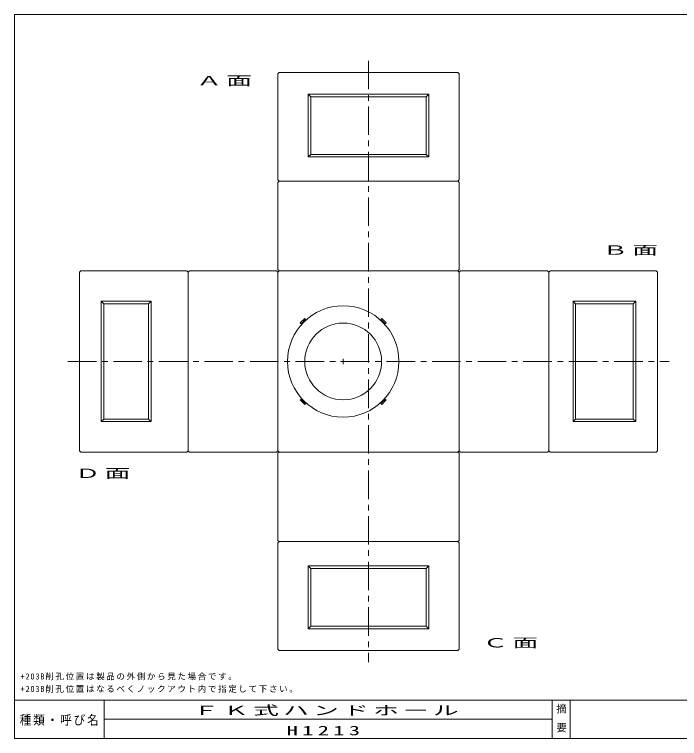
# Model space of a CAD drawing. Units: millimetres, scale not verified. Extents: x -4060 to 4060, y -2828 to 2828.
# Drawn here: x -4060 to 1134, y -2828 to 2828 of the extents above; entities that cross this region are included whole.
import ezdxf
from ezdxf.enums import TextEntityAlignment as Align

# ---------------------------------------------------------------- set-up
doc = ezdxf.new("R2010")
doc.units = ezdxf.units.MM
doc.header["$LTSCALE"] = 7
doc.linetypes.add('USER2', pattern=[50.8, 31.75, -6.35, 6.35, -6.35])
for name, color, linetype, lineweight in [('0-2_DIM', 7, 'Continuous', 18), ('0-3_LATER', 7, 'Continuous', 18), ('0-4_CENTER', 7, 'USER2', 18), ('0-5_TXT', 7, 'Continuous', 18), ('0-7_LAYER', 7, 'Continuous', 18), ('0-A_NO', 7, 'Continuous', 18), ('0-C_CR', 7, 'Continuous', 18)]:
    doc.layers.add(name, color=color, linetype=linetype, lineweight=lineweight)
doc.styles.add('ＭＳ ゴシック', font='')
doc.styles.get('ＭＳ ゴシック').set_extended_font_data('MS Gothic')

msp = doc.modelspace()

# ---------------------------------------------------------------- linework, layer by layer
at = {"layer": '0-2_DIM'}
for p, q in [((-1512.756, 117.532), (-1472.756, 117.532)), ((-1492.756, 97.532), (-1492.756, 137.532))]:
    msp.add_line(p, q, dxfattribs=at)
at = {"layer": '0-3_LATER'}
for points in [[(-597.756, 2375.032), (-1992.756, 2375.032), (-2002.756, 2365.032), (-2002.756, 1535.032), (-1992.756, 1525.032), (-597.756, 1525.032), (-587.756, 1535.032), (-587.756, 2365.032)], [(-597.756, 1525.032), (-1992.756, 1525.032), (-2002.756, 1515.032), (-2002.756, 835.032), (-1992.756, 825.032), (-597.756, 825.032), (-587.756, 835.032), (-587.756, 1515.032)], [(-3552.756, 815.032), (-3552.756, -579.968), (-3542.756, -589.968), (-2712.756, -589.968), (-2702.756, -579.968), (-2702.756, 815.032), (-2712.756, 825.032), (-3542.756, 825.032)], [(-2702.756, 815.032), (-2702.756, -579.968), (-2692.756, -589.968), (-2012.756, -589.968), (-2002.756, -579.968), (-2002.756, 815.032), (-2012.756, 825.032), (-2692.756, 825.032)], [(-1992.756, -589.968), (-597.756, -589.968), (-587.756, -579.968), (-587.756, 815.032), (-597.756, 825.032), (-1992.756, 825.032), (-2002.756, 815.032), (-2002.756, -579.968)], [(112.244, -579.968), (112.244, 815.032), (102.244, 825.032), (-577.756, 825.032), (-587.756, 815.032), (-587.756, -579.968), (-577.756, -589.968), (102.244, -589.968)], [(962.244, -579.968), (962.244, 815.032), (952.244, 825.032), (122.244, 825.032), (112.244, 815.032), (112.244, -579.968), (122.244, -589.968), (952.244, -589.968)], [(-1786.205, 446.336), (-1793.276, 453.407), (-1828.632, 418.052), (-1821.561, 410.981)], [(-1163.951, 410.981), (-1156.88, 418.052), (-1192.236, 453.407), (-1199.307, 446.336)], [(-1821.561, -175.918), (-1828.632, -182.989), (-1793.276, -218.344), (-1786.205, -211.273)], [(-1199.307, -211.273), (-1192.236, -218.344), (-1156.88, -182.989), (-1163.951, -175.918)], [(-1992.756, -1289.968), (-597.756, -1289.968), (-587.756, -1279.968), (-587.756, -599.968), (-597.756, -589.968), (-1992.756, -589.968), (-2002.756, -599.968), (-2002.756, -1279.968)], [(-1992.756, -2139.968), (-597.756, -2139.968), (-587.756, -2129.968), (-587.756, -1299.968), (-597.756, -1289.968), (-1992.756, -1289.968), (-2002.756, -1299.968), (-2002.756, -2129.968)]]:
    msp.add_lwpolyline(points, close=True, dxfattribs=at)
msp.add_circle((-1492.756, 117.532), 300, dxfattribs=at)
at = {"layer": '0-4_CENTER'}
for p, q in [((-1295.256, 2465.239), (-1295.256, -2230.176)), ((-3642.963, 117.532), (1052.451, 117.532))]:
    msp.add_line(p, q, dxfattribs=at)
at = {"layer": '0-7_LAYER'}
for p, q in [((-4060, -2527.5), (4060, -2527.5)), ((-3360, -2527.5), (-3360, -2827.5)), ((140, -2527.5), (140, -2827.5)), ((280, -2527.5), (280, -2827.5)), ((-3360, -2677.5), (140, -2677.5))]:
    msp.add_line(p, q, dxfattribs=at)
for points in [[(-4060, -2827.5), (-4060, 2827.5), (4060, 2827.5), (4060, -2827.5)], [(4060, -2827.5), (-4060, -2827.5), (-4060, 2827.5), (4060, 2827.5)]]:
    msp.add_lwpolyline(points, close=True, dxfattribs=at)
at = {"layer": '0-A_NO'}
for p, q in [((-1745.256, 2185.032), (-1765.256, 2205.032)), ((-825.256, 2205.032), (-845.256, 2185.032)), ((-1745.256, 1735.032), (-1765.256, 1715.032)), ((-825.256, 1715.032), (-845.256, 1735.032)), ((-3382.756, 587.532), (-3362.756, 567.532)), ((-2992.756, 587.532), (-3012.756, 567.532)), ((322.244, 567.532), (302.244, 587.532)), ((772.244, 567.532), (792.244, 587.532)), ((-3362.756, -332.468), (-3382.756, -352.468)), ((-3012.756, -332.468), (-2992.756, -352.468)), ((302.244, -352.468), (322.244, -332.468)), ((792.244, -352.468), (772.244, -332.468)), ((-1765.256, -1479.968), (-1745.256, -1499.968)), ((-845.256, -1499.968), (-825.256, -1479.968)), ((-1765.256, -1969.968), (-1745.256, -1949.968)), ((-845.256, -1949.968), (-825.256, -1969.968))]:
    msp.add_line(p, q, dxfattribs=at)
for points in [[(-825.256, 1715.032), (-1765.256, 1715.032), (-1765.256, 2205.032), (-825.256, 2205.032)], [(-845.256, 1735.032), (-1745.256, 1735.032), (-1745.256, 2185.032), (-845.256, 2185.032)], [(-2992.756, 587.532), (-2992.756, -352.468), (-3382.756, -352.468), (-3382.756, 587.532)], [(-3012.756, 567.532), (-3012.756, -332.468), (-3362.756, -332.468), (-3362.756, 567.532)], [(302.244, -352.468), (302.244, 587.532), (792.244, 587.532), (792.244, -352.468)], [(322.244, -332.468), (322.244, 567.532), (772.244, 567.532), (772.244, -332.468)], [(-1765.256, -1479.968), (-825.256, -1479.968), (-825.256, -1969.968), (-1765.256, -1969.968)], [(-1745.256, -1499.968), (-845.256, -1499.968), (-845.256, -1949.968), (-1745.256, -1949.968)]]:
    msp.add_lwpolyline(points, close=True, dxfattribs=at)
at = {"layer": '0-C_CR'}
msp.add_circle((-1492.756, 117.532), 435, dxfattribs=at)

# ---------------------------------------------------------------- texts
at = {"layer": '0-5_TXT', "attachment_point": 7, "style": 'ＭＳ ゴシック'}
for s, insert, char_height in [('\\T1.17;\\W2;Ａ面', (-2639.763, 2266.107), 73.31), ('\\T1.17;\\W2;Ｂ面', (531.417, 942.646), 73.31), ('\\T1.17;\\W2;Ｄ面', (-3588.595, -800.915), 73.31), ('\\T1.17;\\W2;Ｃ面', (-404.083, -2124.377), 73.31), ('\\T1.19;+203B削孔位置は製品の外側から見た場合です。', (-4012.497, -2372.089), 47.65), ('\\T1.19;+203B削孔位置はなるべくノックアウト内で指定して下さい。', (-4012.497, -2469.589), 47.65), ('\\T1.17;\\W2;ＦＫ式ハンドホール', (-2663.333, -2652.5), 73.31), ('\\T1.39;\\W1.75;H1213', (-1934.142, -2802.939), 73.31)]:
    msp.add_mtext(s, dxfattribs=dict(at, insert=insert, char_height=char_height))
at = {"layer": '0-7_LAYER', "style": 'ＭＳ ゴシック'}
for s, p in [('摘', (171.905, -2642.5)), ('要', (172.667, -2789.833))]:
    msp.add_text(s, height=58.65, dxfattribs=at).set_placement(p, align=Align.BOTTOM_LEFT)
at = {"layer": '0-7_LAYER', "insert": (-4019, -2727.5), "char_height": 73.31, "attachment_point": 7, "style": 'ＭＳ ゴシック'}
msp.add_mtext('\\T1.17;\\W0.9;種類・呼び名', dxfattribs=at)

doc.saveas('drawing.dxf')
